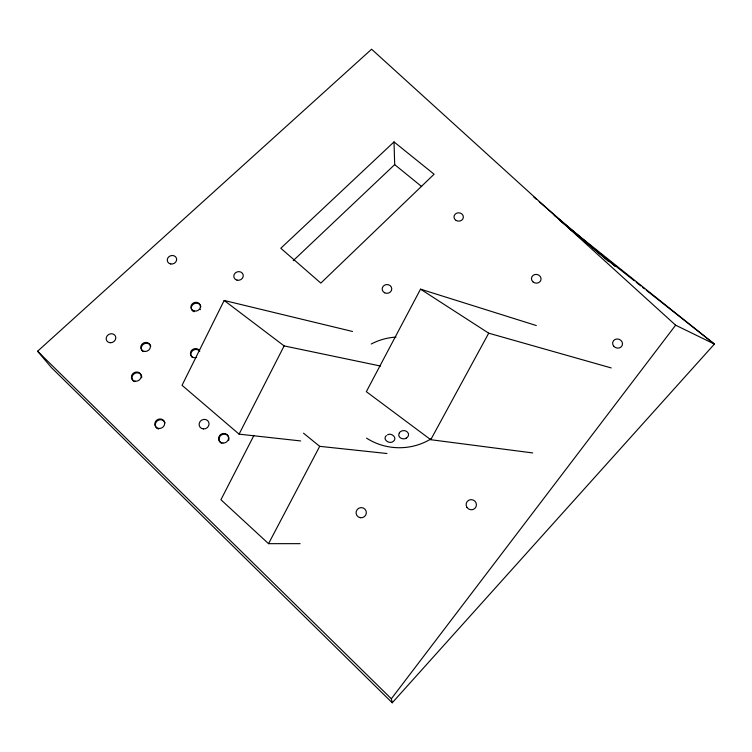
<?xml version="1.0" encoding="UTF-8"?>
<svg xmlns="http://www.w3.org/2000/svg" width="752" height="752" viewBox="0 0 752 752"><rect width="100%" height="100%" fill="white"/><g stroke="black" fill="none" stroke-linecap="round" stroke-linejoin="round"><path stroke-width="1.13" d="M352.509 331.472L224.162 300.462L182.04 385.306L239.08 434.148L300.631 440.935M239.08 434.148L284.134 345.911L380.559 366.045M253.913 435.455L220.928 499.732L268.549 543.668L300.114 543.658M268.549 543.668L319.694 446.34L386.951 453.512M536.317 325.541L420.528 289.163L366.337 391.67L430.746 439.704L532.698 452.93M430.746 439.704L488.706 333.183L611.216 367.935M392.243 702.782L391.341 698.777L675.625 325.184L714.4 344.078L392.243 702.782L51.484 367.653L37.6 351.231L371.601 49.218L675.625 325.184M293.233 260.662L394.687 164.622L394.02 141.912L434.092 174.22L320.831 283.109L280.806 248.263L394.02 141.912M386.387 435.53C381.894 439.516 389.602 444.611 393.287 441.396C397.855 438.134 391.529 432.268 387.506 434.844M406.4 438.125L405.666 438.463A4.456 3.281 -4.3 0 1 402.63 438.764L401.126 438.284A5.64 4.239 -5.4 0 1 399.209 433.255M420.528 289.163L488.706 333.183M224.162 300.462L284.134 345.911M594.776 249.551L634.34 280.816M636.183 282.273L640.779 285.901M642.622 287.358L644.464 288.815M646.306 290.263L714.4 344.078L559.554 220.28M394.687 164.622L421.665 186.571M303.517 433.18L319.694 446.34M570.044 229.341L572.761 231.55M574.575 233.035L615.286 266.264L558.698 219.048M554.205 215.298L556.001 216.802M533.864 197.127L536.514 199.412M539.165 201.696L608.152 261.151M37.6 351.231L391.341 698.777M192.484 357.614A4.916 4.484 -23.6 0 1 192.55 350.761A4.916 4.484 -23.6 0 1 199.778 351.278M196.629 357.454A4.926 4.493 -23.6 0 1 190.717 354.991A4.926 4.493 -23.6 0 1 193.339 349.107A4.926 4.493 -23.6 0 1 199.6 350.789M194.063 311.76A4.832 4.352 -20.7 0 1 191.487 306.769A4.832 4.352 -20.7 0 1 196.554 303.225A4.832 4.352 -20.7 0 1 200.859 307.004M200.427 309.232A4.832 4.352 -20.7 0 1 200.201 309.627M143.181 351.616A4.926 4.437 -26.1 0 1 143.397 344.256A4.926 4.437 -26.1 0 1 150.776 346.24M158.55 429.054A5.076 4.653 -31.5 0 1 156.886 421.205A5.076 4.653 -31.5 0 1 165.026 422.84M221.445 443.266A5.067 4.747 -29.3 0 1 219.49 437.072A5.067 4.747 -29.3 0 1 225.882 434.421A5.067 4.747 -29.3 0 1 228.693 440.258M134.26 381.565A4.991 4.512 -28.7 0 1 132.38 375.925A4.991 4.512 -28.7 0 1 138.208 372.907A4.991 4.512 -28.7 0 1 141.667 377.739M406.08 438.162A4.832 4.662 -0.1 0 1 406.484 438.388M431.573 438.548A58.346 55.366 -1.5 0 1 366.562 438.134M371.244 344.002A58.346 55.366 -1.5 0 1 396.003 337.103M406.362 438.087A5.518 4.239 -2.8 0 0 405.76 430.99A4.644 3.628 -4.3 0 0 400.872 431.394A4.935 3.816 -4.9 0 0 400.111 431.968A5.208 4.004 -5.6 0 0 399.321 432.908M194.533 311.074A4.841 4.362 -20.6 0 0 200.286 305.199A4.841 4.362 -20.6 0 0 192.239 303.864A4.841 4.362 -20.6 0 0 194.533 311.074M144.826 351.457A4.935 4.437 -26.1 0 0 150.118 344.961A4.935 4.437 -26.1 0 0 141.837 344.369A4.935 4.437 -26.1 0 0 144.826 351.457M159.471 428.499A5.085 4.662 -31.5 0 0 164.19 421.252A5.085 4.662 -31.5 0 0 155.589 421.421A5.085 4.662 -31.5 0 0 159.471 428.499M222.921 443.078A5.076 4.756 -29.3 0 0 228.213 436.179A5.076 4.756 -29.3 0 0 219.631 435.53A5.076 4.756 -29.3 0 0 222.921 443.078M135.51 381.245A5.001 4.512 -28.7 0 0 140.878 374.628A5.001 4.512 -28.7 0 0 132.512 374.017A5.001 4.512 -28.7 0 0 135.51 381.245M236.983 280.129A4.775 4.296 -16.1 0 0 243.187 274.894A4.775 4.296 -16.1 0 0 235.423 272.844A4.775 4.296 -16.1 0 0 236.983 280.129M170.779 263.98A4.766 4.221 -19.7 0 0 176.485 258.293A4.766 4.221 -19.7 0 0 168.589 257.005A4.766 4.221 -19.7 0 0 170.779 263.98M110.168 342.733A4.935 4.39 -27.2 0 0 115.517 336.285A4.935 4.39 -27.2 0 0 107.273 335.693A4.935 4.39 -27.2 0 0 110.168 342.733M360.227 517.696A5.161 5.076 -21.6 0 0 366.074 510.984A5.161 5.076 -21.6 0 0 357.322 509.405A5.161 5.076 -21.6 0 0 360.227 517.696M203.378 428.931A5.057 4.7 -29.1 0 0 208.699 422.088A5.057 4.7 -29.1 0 0 200.164 421.449A5.057 4.7 -29.1 0 0 203.378 428.931M384.714 292.829A4.794 4.39 -3.1 0 0 391.764 288.759A4.794 4.39 -3.1 0 0 384.451 285.224A4.794 4.39 -3.1 0 0 384.714 292.829M456.144 220.468A4.691 4.183 2.8 0 0 463.364 217.234A4.691 4.183 2.8 0 0 456.539 213.23A4.691 4.183 2.8 0 0 456.144 220.468M532.961 281.859A4.822 4.362 10.7 0 0 540.942 279.932A4.822 4.362 10.7 0 0 534.86 274.546A4.822 4.362 10.7 0 0 532.961 281.859M467.011 507.468A5.189 5.048 25.8 0 0 475.931 506.998A5.189 5.048 25.8 0 0 470.893 499.638A5.189 5.048 25.8 0 0 467.011 507.468M613.613 346.061A4.991 4.521 20 0 0 622.111 345.619A4.991 4.521 20 0 0 616.969 338.973A4.991 4.521 20 0 0 613.613 346.061"/></g></svg>
